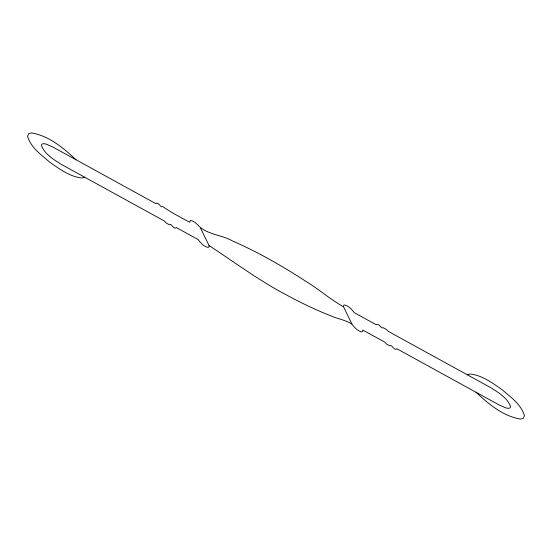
<?xml version="1.0" encoding="UTF-8"?>
<svg xmlns="http://www.w3.org/2000/svg" width="552" height="552" viewBox="0 0 552 552"><rect width="100%" height="100%" fill="white"/><g stroke="black" fill="none" stroke-linecap="round" stroke-linejoin="round"><path stroke-width="0.83" d="M84.525 177.13L82.069 177.999C69.793 176.799 59.457 168.926 49.639 162.109C41.207 154.815 30.829 147.57 27.6 136.365L28.456 133.908L31.229 132.922C48.873 135.585 63.425 148.04 76.121 159.818M467.475 374.87L469.931 374.001C482.207 375.201 492.543 383.074 502.361 389.891C510.793 397.185 521.171 404.43 524.4 415.635L523.544 418.092L520.771 419.078C503.127 416.415 488.575 403.961 475.879 392.182M200.617 228.238L209.056 245.564L209.167 246.64L208.07 247.489C203.812 246.571 200.693 242.949 198.196 239.596L176.24 227.527L175.667 228.204C172.935 228.68 171.182 222.732 169.305 224.705L166.124 222.96L164.234 220.931L60.851 164.123C53.413 159.342 44.65 154.118 41.434 145.459L41.883 144.175L43.339 143.658L45.699 143.948L52.447 146.804L155.878 203.64L156.478 203.101C159.211 202.756 160.653 208.118 162.84 206.6C171.189 212.506 180.635 217.419 189.833 222.311L190.116 220.731L190.861 220.51C194.456 221.173 197.119 224.105 199.479 226.693C208.525 234.821 222.394 235.014 232.84 241.141C258.032 252.105 281.92 265.829 304.945 280.761C318.276 288.71 329.958 299.232 343.517 306.76L351.893 324.052C354.384 327.405 357.51 331.027 361.76 331.945L362.857 331.096L362.754 330.02L384.709 342.088L386.6 344.11L389.781 345.856C391.658 343.882 393.41 349.83 396.143 349.354L396.716 348.685L499.553 405.196L506.301 408.052L508.661 408.342L510.117 407.824L510.565 406.541C507.35 397.882 498.587 392.658 491.149 387.877L388.263 331.352L386.497 329.503L383.316 327.75C380.983 329.185 379.7 323.92 376.954 324.252L376.305 324.776L354.308 312.694C351.824 309.417 348.747 305.863 344.551 304.966L343.806 305.187L343.517 306.76M209.056 245.564C234.179 261.986 258.391 280.099 285.032 294.188C299.798 302.248 314.957 309.631 330.634 315.751C337.596 318.87 345.4 319.932 351.893 324.052"/></g></svg>
